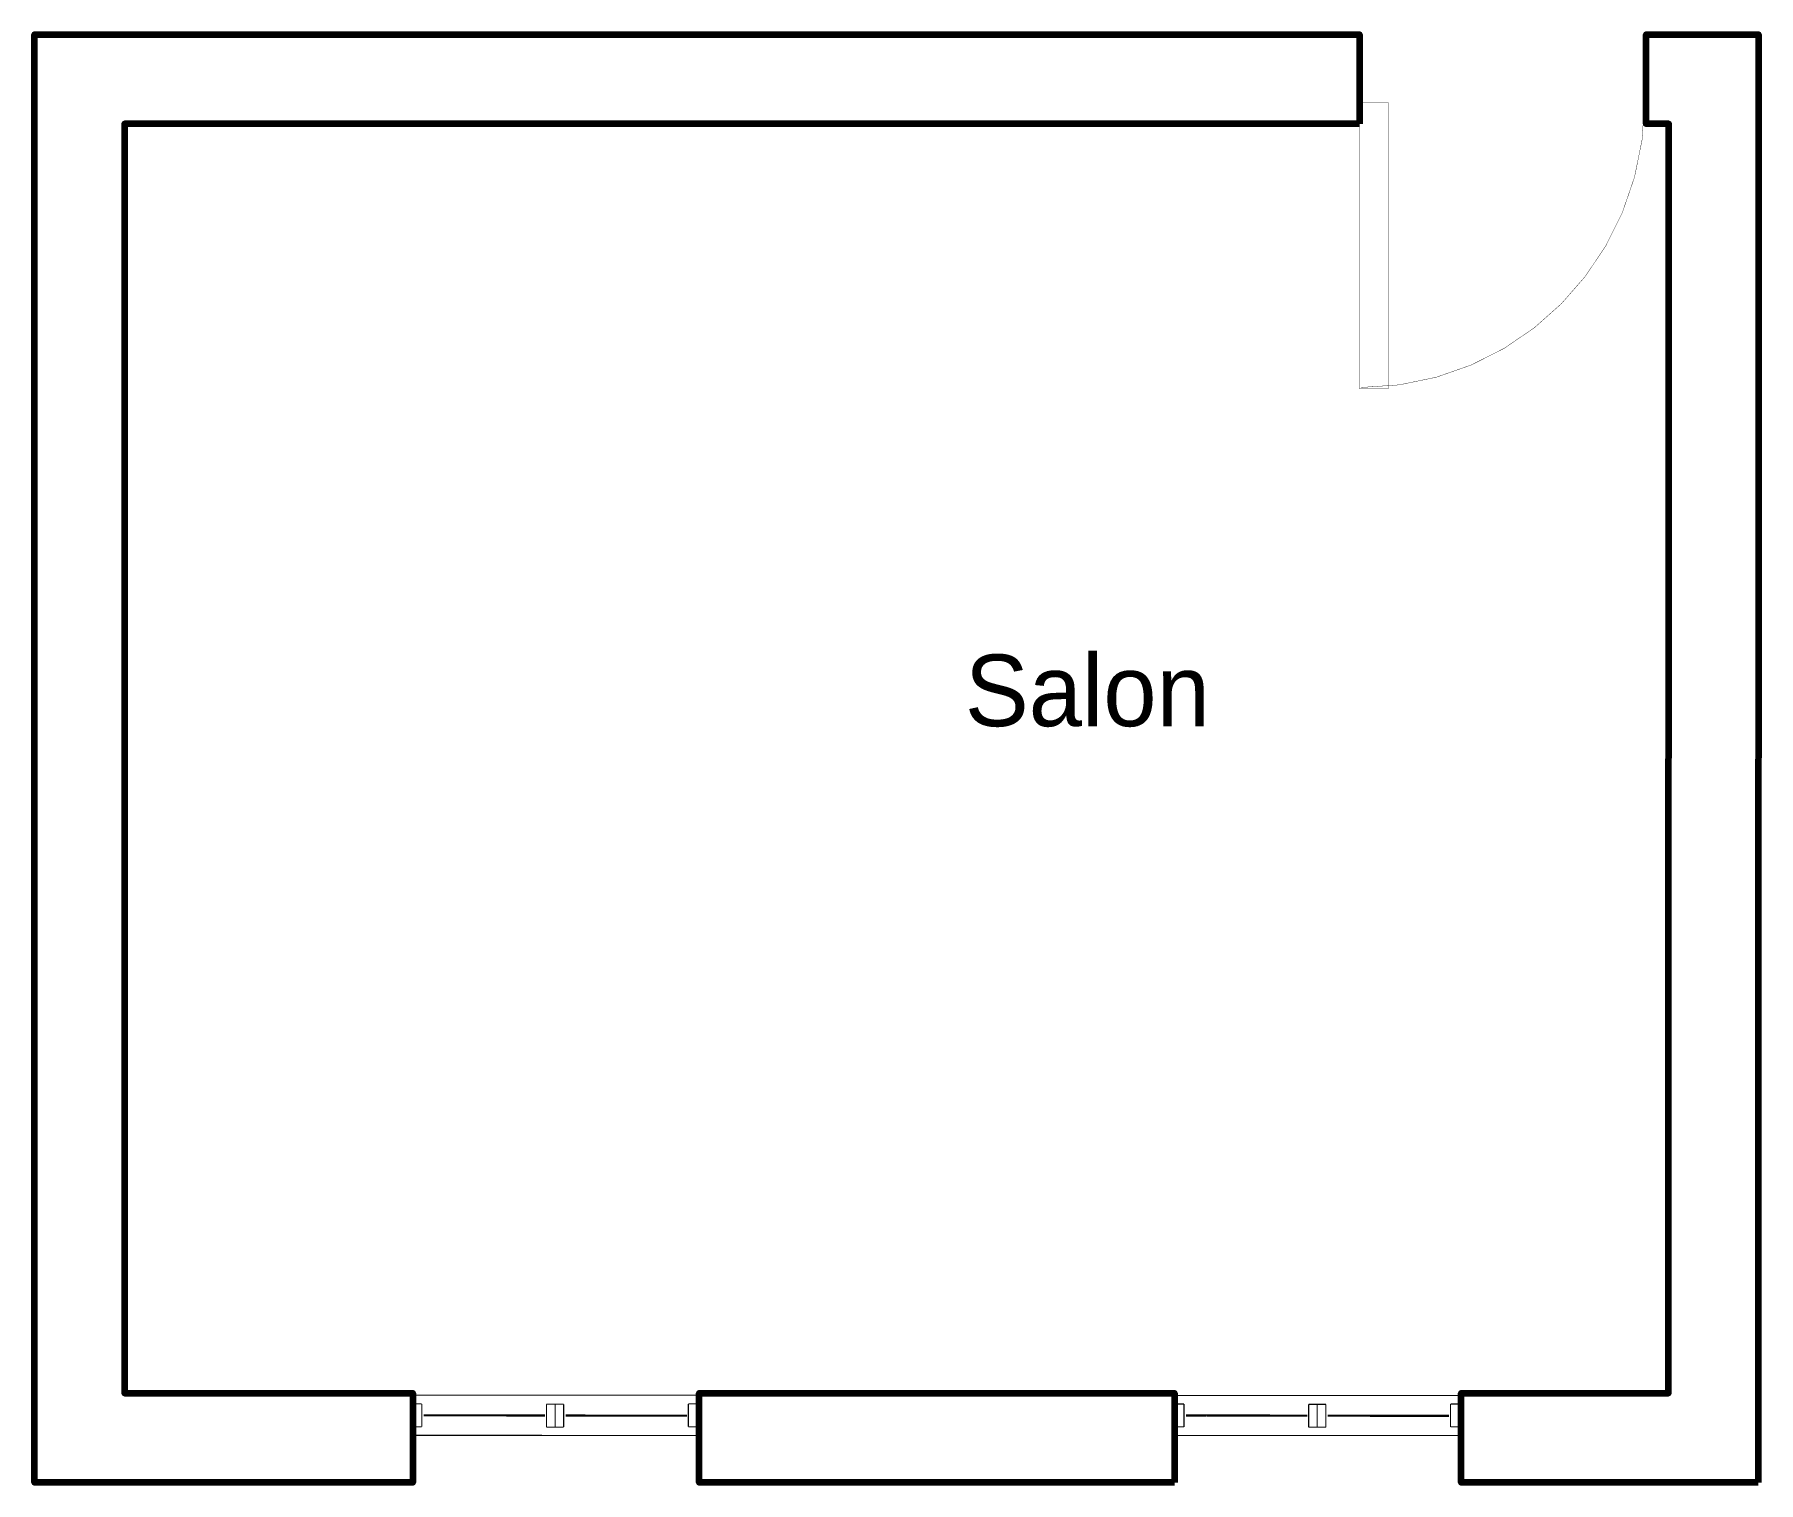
# Model space of a CAD drawing. Header units: metres. Extents: x -2.25 to 2.56, y -0.71 to 3.33.
import ezdxf
from ezdxf.enums import TextEntityAlignment as Align

# ---------------------------------------------------------------- set-up
doc = ezdxf.new("R2010")
doc.units = ezdxf.units.M
doc.header["$LTSCALE"] = 10
doc.layers.get('0').update_dxf_attribs({"linetype": 'CONTINUOUS', "lineweight": 100})
for name, color, linetype, lineweight in [('doors', 1, 'CONTINUOUS', 100), ('texts', 5, 'CONTINUOUS', 100), ('walls', 8, 'CONTINUOUS', 100), ('windows', 3, 'CONTINUOUS', 100)]:
    doc.layers.add(name, color=color, linetype=linetype, lineweight=lineweight)
doc.styles.get("Standard").update_dxf_attribs({"font": 'txt', "width": 0.75})

# ---------------------------------------------------------------- blocks, each defined once
blk = doc.blocks.new('W-0-0')
at = {"color": 0, "const_width": 1}
for points in [[(-400, 0), (-400, 0)], [(-400, 0), (-400, -66.7)], [(-393.3, 0), (-400, 0)], [(-400, 0), (-400, 0)], [(-400, 0), (-400, 0)], [(-386.7, 0), (-393.3, 0)], [(-380, 0), (-386.7, 0)], [(-373.3, 0), (-380, 0)], [(-366.7, 0), (-373.3, 0)], [(-360, 0), (-366.7, 0)], [(-353.3, 0), (-360, 0)], [(-346.7, 0), (-353.3, 0)], [(-340, 0), (-346.7, 0)], [(-333.3, 0), (-340, 0)], [(-326.7, 0), (-333.3, 0)], [(-320, 0), (-326.7, 0)], [(-320, -66.7), (-320, 0)], [(388.8, -104.6), (396, 4)], [(-400, -66.7), (-400, -133.3)], [(-320, -133.3), (-320, -66.7)], [(-400, -133.3), (-400, -200)], [(-320, -200), (-320, -133.3)], [(367.7, -208.7), (388.8, -104.6)], [(-400, -200), (-400, -266.7)], [(-320, -266.7), (-320, -200)], [(333.8, -307.4), (367.7, -208.7)], [(-400, -266.7), (-400, -333.3)], [(-320, -333.3), (-320, -266.7)], [(-400, -333.3), (-400, -400)], [(-320, -400), (-320, -333.3)], [(287.9, -399.8), (333.8, -307.4)], [(-400, -400), (-400, -466.7)], [(-320, -466.7), (-320, -400)], [(231, -484.9), (287.9, -399.8)], [(-400, -466.7), (-400, -533.3)], [(-320, -533.3), (-320, -466.7)], [(164, -561.7), (231, -484.9)], [(-400, -533.3), (-400, -600)], [(-320, -600), (-320, -533.3)], [(88, -629.3), (164, -561.7)], [(-400, -600), (-400, -666.7)], [(-320, -666.7), (-320, -600)], [(-400, -666.7), (-400, -733.3)], [(-320, -733.3), (-320, -666.7)], [(3.7, -686.8), (88, -629.3)], [(-87.7, -733.1), (3.7, -686.8)], [(-400, -733.3), (-400, -800)], [(-320, -800), (-320, -733.3)], [(-288.5, -788.7), (-185.5, -767.4)], [(-185.5, -767.4), (-87.7, -733.1)], [(-400, -800), (-393.3, -800)], [(-396, -796), (-288.5, -788.7)], [(-396, -796), (-396, -796)], [(-393.3, -800), (-386.7, -800)], [(-386.7, -800), (-380, -800)], [(-380, -800), (-373.3, -800)], [(-373.3, -800), (-366.7, -800)], [(-366.7, -800), (-360, -800)], [(-360, -800), (-353.3, -800)], [(-353.3, -800), (-346.7, -800)], [(-346.7, -800), (-340, -800)], [(-340, -800), (-333.3, -800)], [(-333.3, -800), (-326.7, -800)], [(-326.7, -800), (-320, -800)]]:
    blk.add_lwpolyline(points, dxfattribs=at)
blk = doc.blocks.new('W-0-1')
at = {"color": 0}
for points, const_width in [([(-328, 58), (-394, 58)], 3), ([(-394, 58), (-394, 48.7)], 3), ([(-394, 48.7), (-394, 39.3)], 3), ([(-262, 58), (-328, 58)], 3), ([(-196, 58), (-262, 58)], 3), ([(-130, 58), (-196, 58)], 3), ([(-64, 58), (-130, 58)], 3), ([(2, 58), (-64, 58)], 3), ([(68, 58), (2, 58)], 3), ([(134, 58), (68, 58)], 3), ([(200, 58), (134, 58)], 3), ([(266, 58), (200, 58)], 3), ([(332, 58), (266, 58)], 3), ([(398, 58), (332, 58)], 3), ([(398, 48.7), (398, 58)], 3), ([(398, 39.3), (398, 48.7)], 3), ([(-394, 39.3), (-394, 30)], 3), ([(-392, 34), (-394, 34)], 3), ([(-394, 34), (-394, 28.7)], 3), ([(-394, 30), (-394, 20.7)], 3), ([(-394, 28.7), (-394, 23.3)], 3), ([(-394, 23.3), (-394, 18)], 3), ([(-394, 20.7), (-394, 11.3)], 3), ([(-394, 18), (-394, 12.7)], 3), ([(-394, 12.7), (-394, 7.3)], 3), ([(-394, 11.3), (-394, 2)], 3), ([(-394, 7.3), (-394, 2)], 3), ([(-394, 2), (-394, -7.3)], 3), ([(-394, 2), (-394, -3.3)], 3), ([(-390, 34), (-392, 34)], 3), ([(-388, 34), (-390, 34)], 3), ([(-386, 34), (-388, 34)], 3), ([(-384, 34), (-386, 34)], 3), ([(-382, 34), (-384, 34)], 3), ([(-380, 34), (-382, 34)], 3), ([(-378, 34), (-380, 34)], 3), ([(-376, 34), (-378, 34)], 3), ([(-374, 34), (-376, 34)], 3), ([(-372, 34), (-374, 34)], 3), ([(-370, 34), (-372, 34)], 3), ([(-370, 28.7), (-370, 34)], 3), ([(-370, 23.3), (-370, 28.7)], 3), ([(-370, 18), (-370, 23.3)], 3), ([(-370, 12.7), (-370, 18)], 3), ([(-370, 7.3), (-370, 12.7)], 3), ([(-370, 2), (-370, 7.3)], 3), ([(-370, -3.3), (-370, 2)], 3), ([(-366, 3.1), (-366, 3.1)], 6), ([(-366, 3.1), (-337.8, 3.1)], 6), ([(-337.8, 3.1), (-309.6, 3)], 6), ([(-309.6, 3), (-281.3, 3)], 6), ([(-281.3, 3), (-253.1, 2.9)], 6), ([(-253.1, 2.9), (-224.9, 2.9)], 6), ([(-224.9, 2.9), (-196.7, 2.9)], 6), ([(-196.7, 2.9), (-168.4, 2.8)], 6), ([(-168.4, 2.8), (-140.2, 2.8)], 6), ([(-140.2, 2.8), (-112, 2.7)], 6), ([(-112, 2.7), (-83.8, 2.7)], 6), ([(-83.8, 2.7), (-55.5, 2.6)], 6), ([(-55.5, 2.6), (-27.3, 2.6)], 6), ([(-20, 34.9), (-22, 34.9)], 3), ([(-22, 34.9), (-22, 29.5)], 3), ([(-22, 29.5), (-22, 24.2)], 3), ([(-22, 24.2), (-22, 18.9)], 3), ([(-22, 18.9), (-22, 13.5)], 3), ([(-22, 13.5), (-22, 8.2)], 3), ([(-22, 8.2), (-22, 2.9)], 3), ([(-22, 2.9), (-22, -2.5)], 3), ([(-18, 34.9), (-20, 34.9)], 3), ([(-16, 34.9), (-18, 34.9)], 3), ([(-14, 34.9), (-16, 34.9)], 3), ([(-12, 34.9), (-14, 34.9)], 3), ([(-10, 34.9), (-12, 34.9)], 3), ([(-8, 34.9), (-10, 34.9)], 3), ([(-6, 34.9), (-8, 34.9)], 3), ([(-4, 34.9), (-6, 34.9)], 3), ([(-2, 34.9), (-4, 34.9)], 3), ([(0, 34.9), (-2, 34.9)], 3), ([(2, 34.9), (0, 34.9)], 3), ([(2, 29.5), (2, 34.9)], 3), ([(4, 34.9), (2, 34.9)], 3), ([(2, 34.9), (2, 29.5)], 3), ([(2, 24.2), (2, 29.5)], 3), ([(2, 29.5), (2, 24.2)], 3), ([(2, 18.9), (2, 24.2)], 3), ([(2, 24.2), (2, 18.9)], 3), ([(2, 13.5), (2, 18.9)], 3), ([(2, 18.9), (2, 13.5)], 3), ([(2, 8.2), (2, 13.5)], 3), ([(2, 13.5), (2, 8.2)], 3), ([(2, 2.9), (2, 8.2)], 3), ([(2, 8.2), (2, 2.9)], 3), ([(2, -2.5), (2, 2.9)], 3), ([(2, 2.9), (2, -2.5)], 3), ([(6, 34.9), (4, 34.9)], 3), ([(8, 34.9), (6, 34.9)], 3), ([(10, 34.9), (8, 34.9)], 3), ([(12, 34.9), (10, 34.9)], 3), ([(14, 34.9), (12, 34.9)], 3), ([(16, 34.9), (14, 34.9)], 3), ([(18, 34.9), (16, 34.9)], 3), ([(20, 34.9), (18, 34.9)], 3), ([(22, 34.9), (20, 34.9)], 3), ([(24, 34.9), (22, 34.9)], 3), ([(26, 34.9), (24, 34.9)], 3), ([(26, 29.5), (26, 34.9)], 3), ([(26, 24.2), (26, 29.5)], 3), ([(26, 18.9), (26, 24.2)], 3), ([(26, 13.5), (26, 18.9)], 3), ([(26, 8.2), (26, 13.5)], 3), ([(26, 2.9), (26, 8.2)], 3), ([(26, -2.5), (26, 2.9)], 3), ([(30, 2.5), (30, 2.5)], 6), ([(30, 2.5), (58.2, 2.5)], 6), ([(58.2, 2.5), (86.4, 2.4)], 6), ([(86.4, 2.4), (114.7, 2.4)], 6), ([(114.7, 2.4), (142.9, 2.3)], 6), ([(142.9, 2.3), (171.1, 2.3)], 6), ([(171.1, 2.3), (199.3, 2.3)], 6), ([(199.3, 2.3), (227.6, 2.2)], 6), ([(227.6, 2.2), (255.8, 2.2)], 6), ([(255.8, 2.2), (284, 2.1)], 6), ([(284, 2.1), (312.2, 2.1)], 6), ([(312.2, 2.1), (340.5, 2)], 6), ([(340.5, 2), (368.7, 2)], 6), ([(376, 34), (374, 34)], 3), ([(374, 34), (374, 28.7)], 3), ([(374, 28.7), (374, 23.3)], 3), ([(374, 23.3), (374, 18)], 3), ([(374, 18), (374, 12.7)], 3), ([(374, 12.7), (374, 7.3)], 3), ([(374, 7.3), (374, 2)], 3), ([(374, 2), (374, -3.3)], 3), ([(378, 34), (376, 34)], 3), ([(380, 34), (378, 34)], 3), ([(382, 34), (380, 34)], 3), ([(384, 34), (382, 34)], 3), ([(386, 34), (384, 34)], 3), ([(388, 34), (386, 34)], 3), ([(390, 34), (388, 34)], 3), ([(392, 34), (390, 34)], 3), ([(394, 34), (392, 34)], 3), ([(396, 34), (394, 34)], 3), ([(398, 34), (396, 34)], 3), ([(398, 30), (398, 39.3)], 3), ([(398, 28.7), (398, 34)], 3), ([(398, 20.7), (398, 30)], 3), ([(398, 23.3), (398, 28.7)], 3), ([(398, 18), (398, 23.3)], 3), ([(398, 11.3), (398, 20.7)], 3), ([(398, 12.7), (398, 18)], 3), ([(398, 7.3), (398, 12.7)], 3), ([(398, 2), (398, 11.3)], 3), ([(398, 2), (398, 7.3)], 3), ([(398, -7.3), (398, 2)], 3), ([(398, -3.3), (398, 2)], 3), ([(-394, -3.3), (-394, -8.7)], 3), ([(-394, -7.3), (-394, -16.7)], 3), ([(-394, -8.7), (-394, -14)], 3), ([(-394, -14), (-394, -19.3)], 3), ([(-394, -16.7), (-394, -26)], 3), ([(-394, -19.3), (-394, -24.7)], 3), ([(-394, -24.7), (-394, -30)], 3), ([(-394, -26), (-394, -35.3)], 3), ([(-394, -30), (-394, -30)], 3), ([(-394, -30), (-392, -30)], 3), ([(-394, -30), (-394, -30)], 3), ([(-394, -30), (-394, -30)], 3), ([(-394, -35.3), (-394, -44.7)], 3), ([(-394, -44.7), (-394, -54)], 3), ([(-392, -30), (-390, -30)], 3), ([(-390, -30), (-388, -30)], 3), ([(-388, -30), (-386, -30)], 3), ([(-386, -30), (-384, -30)], 3), ([(-384, -30), (-382, -30)], 3), ([(-382, -30), (-380, -30)], 3), ([(-380, -30), (-378, -30)], 3), ([(-378, -30), (-376, -30)], 3), ([(-376, -30), (-374, -30)], 3), ([(-374, -30), (-372, -30)], 3), ([(-372, -30), (-370, -30)], 3), ([(-370, -8.7), (-370, -3.3)], 3), ([(-370, -14), (-370, -8.7)], 3), ([(-370, -19.3), (-370, -14)], 3), ([(-370, -24.7), (-370, -19.3)], 3), ([(-370, -30), (-370, -24.7)], 3), ([(-22, -2.5), (-22, -7.8)], 3), ([(-22, -7.8), (-22, -13.1)], 3), ([(-22, -13.1), (-22, -18.5)], 3), ([(-22, -18.5), (-22, -23.8)], 3), ([(-22, -23.8), (-22, -29.1)], 3), ([(-22, -29.1), (-22, -29.1)], 3), ([(-22, -29.1), (-20, -29.1)], 3), ([(-22, -29.1), (-22, -29.1)], 3), ([(-22, -29.1), (-22, -29.1)], 3), ([(-20, -29.1), (-18, -29.1)], 3), ([(-18, -29.1), (-16, -29.1)], 3), ([(-16, -29.1), (-14, -29.1)], 3), ([(-14, -29.1), (-12, -29.1)], 3), ([(-12, -29.1), (-10, -29.1)], 3), ([(-10, -29.1), (-8, -29.1)], 3), ([(-8, -29.1), (-6, -29.1)], 3), ([(-6, -29.1), (-4, -29.1)], 3), ([(-4, -29.1), (-2, -29.1)], 3), ([(-2, -29.1), (0, -29.1)], 3), ([(0, -29.1), (2, -29.1)], 3), ([(2, -7.8), (2, -2.5)], 3), ([(2, -2.5), (2, -7.8)], 3), ([(2, -13.1), (2, -7.8)], 3), ([(2, -7.8), (2, -13.1)], 3), ([(2, -18.5), (2, -13.1)], 3), ([(2, -13.1), (2, -18.5)], 3), ([(2, -23.8), (2, -18.5)], 3), ([(2, -18.5), (2, -23.8)], 3), ([(2, -29.1), (2, -23.8)], 3), ([(2, -23.8), (2, -29.1)], 3), ([(2, -29.1), (2, -29.1)], 3), ([(2, -29.1), (4, -29.1)], 3), ([(2, -29.1), (2, -29.1)], 3), ([(2, -29.1), (2, -29.1)], 3), ([(4, -29.1), (6, -29.1)], 3), ([(6, -29.1), (8, -29.1)], 3), ([(8, -29.1), (10, -29.1)], 3), ([(10, -29.1), (12, -29.1)], 3), ([(12, -29.1), (14, -29.1)], 3), ([(14, -29.1), (16, -29.1)], 3), ([(16, -29.1), (18, -29.1)], 3), ([(18, -29.1), (20, -29.1)], 3), ([(20, -29.1), (22, -29.1)], 3), ([(22, -29.1), (24, -29.1)], 3), ([(24, -29.1), (26, -29.1)], 3), ([(26, -7.8), (26, -2.5)], 3), ([(26, -13.1), (26, -7.8)], 3), ([(26, -18.5), (26, -13.1)], 3), ([(26, -23.8), (26, -18.5)], 3), ([(26, -29.1), (26, -23.8)], 3), ([(374, -3.3), (374, -8.7)], 3), ([(374, -8.7), (374, -14)], 3), ([(374, -14), (374, -19.3)], 3), ([(374, -19.3), (374, -24.7)], 3), ([(374, -24.7), (374, -30)], 3), ([(374, -30), (374, -30)], 3), ([(374, -30), (376, -30)], 3), ([(374, -30), (374, -30)], 3), ([(374, -30), (374, -30)], 3), ([(376, -30), (378, -30)], 3), ([(378, -30), (380, -30)], 3), ([(380, -30), (382, -30)], 3), ([(382, -30), (384, -30)], 3), ([(384, -30), (386, -30)], 3), ([(386, -30), (388, -30)], 3), ([(388, -30), (390, -30)], 3), ([(390, -30), (392, -30)], 3), ([(392, -30), (394, -30)], 3), ([(394, -30), (396, -30)], 3), ([(396, -30), (398, -30)], 3), ([(398, -8.7), (398, -3.3)], 3), ([(398, -16.7), (398, -7.3)], 3), ([(398, -14), (398, -8.7)], 3), ([(398, -19.3), (398, -14)], 3), ([(398, -26), (398, -16.7)], 3), ([(398, -24.7), (398, -19.3)], 3), ([(398, -30), (398, -24.7)], 3), ([(398, -35.3), (398, -26)], 3), ([(398, -44.7), (398, -35.3)], 3), ([(398, -54), (398, -44.7)], 3), ([(-394, -54), (-394, -54)], 3), ([(-394, -54), (-328, -54)], 3), ([(-394, -54), (-394, -54)], 3), ([(-394, -54), (-394, -54)], 3), ([(-328, -54), (-262, -54)], 3), ([(-262, -54), (-196, -54)], 3), ([(-196, -54), (-130, -54)], 3), ([(-130, -54), (-64, -54)], 3), ([(-64, -54), (2, -54)], 3), ([(2, -54), (68, -54)], 3), ([(68, -54), (134, -54)], 3), ([(134, -54), (200, -54)], 3), ([(200, -54), (266, -54)], 3), ([(266, -54), (332, -54)], 3), ([(332, -54), (398, -54)], 3)]:
    blk.add_lwpolyline(points, dxfattribs=dict(at, const_width=const_width))
blk = doc.blocks.new('W-0-2')
at = {"color": 0}
for points, const_width in [([(-328, 58), (-394, 58)], 3), ([(-394, 58), (-394, 48.7)], 3), ([(-394, 48.7), (-394, 39.3)], 3), ([(-262, 58), (-328, 58)], 3), ([(-196, 58), (-262, 58)], 3), ([(-130, 58), (-196, 58)], 3), ([(-64, 58), (-130, 58)], 3), ([(2, 58), (-64, 58)], 3), ([(68, 58), (2, 58)], 3), ([(134, 58), (68, 58)], 3), ([(200, 58), (134, 58)], 3), ([(266, 58), (200, 58)], 3), ([(332, 58), (266, 58)], 3), ([(398, 58), (332, 58)], 3), ([(398, 48.7), (398, 58)], 3), ([(398, 39.3), (398, 48.7)], 3), ([(-394, 39.3), (-394, 30)], 3), ([(-392, 34), (-394, 34)], 3), ([(-394, 34), (-394, 28.7)], 3), ([(-394, 30), (-394, 20.7)], 3), ([(-394, 28.7), (-394, 23.3)], 3), ([(-394, 23.3), (-394, 18)], 3), ([(-394, 20.7), (-394, 11.3)], 3), ([(-394, 18), (-394, 12.7)], 3), ([(-394, 12.7), (-394, 7.3)], 3), ([(-394, 11.3), (-394, 2)], 3), ([(-394, 7.3), (-394, 2)], 3), ([(-394, 2), (-394, -7.3)], 3), ([(-394, 2), (-394, -3.3)], 3), ([(-390, 34), (-392, 34)], 3), ([(-388, 34), (-390, 34)], 3), ([(-386, 34), (-388, 34)], 3), ([(-384, 34), (-386, 34)], 3), ([(-382, 34), (-384, 34)], 3), ([(-380, 34), (-382, 34)], 3), ([(-378, 34), (-380, 34)], 3), ([(-376, 34), (-378, 34)], 3), ([(-374, 34), (-376, 34)], 3), ([(-372, 34), (-374, 34)], 3), ([(-370, 34), (-372, 34)], 3), ([(-370, 28.7), (-370, 34)], 3), ([(-370, 23.3), (-370, 28.7)], 3), ([(-370, 18), (-370, 23.3)], 3), ([(-370, 12.7), (-370, 18)], 3), ([(-370, 7.3), (-370, 12.7)], 3), ([(-370, 2), (-370, 7.3)], 3), ([(-370, -3.3), (-370, 2)], 3), ([(-366, 3.1), (-366, 3.1)], 6), ([(-366, 3.1), (-337.8, 3.1)], 6), ([(-337.8, 3.1), (-309.6, 3)], 6), ([(-309.6, 3), (-281.3, 3)], 6), ([(-281.3, 3), (-253.1, 2.9)], 6), ([(-253.1, 2.9), (-224.9, 2.9)], 6), ([(-224.9, 2.9), (-196.7, 2.9)], 6), ([(-196.7, 2.9), (-168.4, 2.8)], 6), ([(-168.4, 2.8), (-140.2, 2.8)], 6), ([(-140.2, 2.8), (-112, 2.7)], 6), ([(-112, 2.7), (-83.8, 2.7)], 6), ([(-83.8, 2.7), (-55.5, 2.6)], 6), ([(-55.5, 2.6), (-27.3, 2.6)], 6), ([(-20, 34.9), (-22, 34.9)], 3), ([(-22, 34.9), (-22, 29.5)], 3), ([(-22, 29.5), (-22, 24.2)], 3), ([(-22, 24.2), (-22, 18.9)], 3), ([(-22, 18.9), (-22, 13.5)], 3), ([(-22, 13.5), (-22, 8.2)], 3), ([(-22, 8.2), (-22, 2.9)], 3), ([(-22, 2.9), (-22, -2.5)], 3), ([(-18, 34.9), (-20, 34.9)], 3), ([(-16, 34.9), (-18, 34.9)], 3), ([(-14, 34.9), (-16, 34.9)], 3), ([(-12, 34.9), (-14, 34.9)], 3), ([(-10, 34.9), (-12, 34.9)], 3), ([(-8, 34.9), (-10, 34.9)], 3), ([(-6, 34.9), (-8, 34.9)], 3), ([(-4, 34.9), (-6, 34.9)], 3), ([(-2, 34.9), (-4, 34.9)], 3), ([(0, 34.9), (-2, 34.9)], 3), ([(2, 34.9), (0, 34.9)], 3), ([(2, 29.5), (2, 34.9)], 3), ([(4, 34.9), (2, 34.9)], 3), ([(2, 34.9), (2, 29.5)], 3), ([(2, 24.2), (2, 29.5)], 3), ([(2, 29.5), (2, 24.2)], 3), ([(2, 18.9), (2, 24.2)], 3), ([(2, 24.2), (2, 18.9)], 3), ([(2, 13.5), (2, 18.9)], 3), ([(2, 18.9), (2, 13.5)], 3), ([(2, 8.2), (2, 13.5)], 3), ([(2, 13.5), (2, 8.2)], 3), ([(2, 2.9), (2, 8.2)], 3), ([(2, 8.2), (2, 2.9)], 3), ([(2, -2.5), (2, 2.9)], 3), ([(2, 2.9), (2, -2.5)], 3), ([(6, 34.9), (4, 34.9)], 3), ([(8, 34.9), (6, 34.9)], 3), ([(10, 34.9), (8, 34.9)], 3), ([(12, 34.9), (10, 34.9)], 3), ([(14, 34.9), (12, 34.9)], 3), ([(16, 34.9), (14, 34.9)], 3), ([(18, 34.9), (16, 34.9)], 3), ([(20, 34.9), (18, 34.9)], 3), ([(22, 34.9), (20, 34.9)], 3), ([(24, 34.9), (22, 34.9)], 3), ([(26, 34.9), (24, 34.9)], 3), ([(26, 29.5), (26, 34.9)], 3), ([(26, 24.2), (26, 29.5)], 3), ([(26, 18.9), (26, 24.2)], 3), ([(26, 13.5), (26, 18.9)], 3), ([(26, 8.2), (26, 13.5)], 3), ([(26, 2.9), (26, 8.2)], 3), ([(26, -2.5), (26, 2.9)], 3), ([(30, 2.5), (30, 2.5)], 6), ([(30, 2.5), (58.2, 2.5)], 6), ([(58.2, 2.5), (86.4, 2.4)], 6), ([(86.4, 2.4), (114.7, 2.4)], 6), ([(114.7, 2.4), (142.9, 2.3)], 6), ([(142.9, 2.3), (171.1, 2.3)], 6), ([(171.1, 2.3), (199.3, 2.3)], 6), ([(199.3, 2.3), (227.6, 2.2)], 6), ([(227.6, 2.2), (255.8, 2.2)], 6), ([(255.8, 2.2), (284, 2.1)], 6), ([(284, 2.1), (312.2, 2.1)], 6), ([(312.2, 2.1), (340.5, 2)], 6), ([(340.5, 2), (368.7, 2)], 6), ([(376, 34), (374, 34)], 3), ([(374, 34), (374, 28.7)], 3), ([(374, 28.7), (374, 23.3)], 3), ([(374, 23.3), (374, 18)], 3), ([(374, 18), (374, 12.7)], 3), ([(374, 12.7), (374, 7.3)], 3), ([(374, 7.3), (374, 2)], 3), ([(374, 2), (374, -3.3)], 3), ([(378, 34), (376, 34)], 3), ([(380, 34), (378, 34)], 3), ([(382, 34), (380, 34)], 3), ([(384, 34), (382, 34)], 3), ([(386, 34), (384, 34)], 3), ([(388, 34), (386, 34)], 3), ([(390, 34), (388, 34)], 3), ([(392, 34), (390, 34)], 3), ([(394, 34), (392, 34)], 3), ([(396, 34), (394, 34)], 3), ([(398, 34), (396, 34)], 3), ([(398, 30), (398, 39.3)], 3), ([(398, 28.7), (398, 34)], 3), ([(398, 20.7), (398, 30)], 3), ([(398, 23.3), (398, 28.7)], 3), ([(398, 18), (398, 23.3)], 3), ([(398, 11.3), (398, 20.7)], 3), ([(398, 12.7), (398, 18)], 3), ([(398, 7.3), (398, 12.7)], 3), ([(398, 2), (398, 11.3)], 3), ([(398, 2), (398, 7.3)], 3), ([(398, -7.3), (398, 2)], 3), ([(398, -3.3), (398, 2)], 3), ([(-394, -3.3), (-394, -8.7)], 3), ([(-394, -7.3), (-394, -16.7)], 3), ([(-394, -8.7), (-394, -14)], 3), ([(-394, -14), (-394, -19.3)], 3), ([(-394, -16.7), (-394, -26)], 3), ([(-394, -19.3), (-394, -24.7)], 3), ([(-394, -24.7), (-394, -30)], 3), ([(-394, -26), (-394, -35.3)], 3), ([(-394, -30), (-394, -30)], 3), ([(-394, -30), (-392, -30)], 3), ([(-394, -30), (-394, -30)], 3), ([(-394, -30), (-394, -30)], 3), ([(-394, -35.3), (-394, -44.7)], 3), ([(-394, -44.7), (-394, -54)], 3), ([(-392, -30), (-390, -30)], 3), ([(-390, -30), (-388, -30)], 3), ([(-388, -30), (-386, -30)], 3), ([(-386, -30), (-384, -30)], 3), ([(-384, -30), (-382, -30)], 3), ([(-382, -30), (-380, -30)], 3), ([(-380, -30), (-378, -30)], 3), ([(-378, -30), (-376, -30)], 3), ([(-376, -30), (-374, -30)], 3), ([(-374, -30), (-372, -30)], 3), ([(-372, -30), (-370, -30)], 3), ([(-370, -8.7), (-370, -3.3)], 3), ([(-370, -14), (-370, -8.7)], 3), ([(-370, -19.3), (-370, -14)], 3), ([(-370, -24.7), (-370, -19.3)], 3), ([(-370, -30), (-370, -24.7)], 3), ([(-22, -2.5), (-22, -7.8)], 3), ([(-22, -7.8), (-22, -13.1)], 3), ([(-22, -13.1), (-22, -18.5)], 3), ([(-22, -18.5), (-22, -23.8)], 3), ([(-22, -23.8), (-22, -29.1)], 3), ([(-22, -29.1), (-22, -29.1)], 3), ([(-22, -29.1), (-20, -29.1)], 3), ([(-22, -29.1), (-22, -29.1)], 3), ([(-22, -29.1), (-22, -29.1)], 3), ([(-20, -29.1), (-18, -29.1)], 3), ([(-18, -29.1), (-16, -29.1)], 3), ([(-16, -29.1), (-14, -29.1)], 3), ([(-14, -29.1), (-12, -29.1)], 3), ([(-12, -29.1), (-10, -29.1)], 3), ([(-10, -29.1), (-8, -29.1)], 3), ([(-8, -29.1), (-6, -29.1)], 3), ([(-6, -29.1), (-4, -29.1)], 3), ([(-4, -29.1), (-2, -29.1)], 3), ([(-2, -29.1), (0, -29.1)], 3), ([(0, -29.1), (2, -29.1)], 3), ([(2, -7.8), (2, -2.5)], 3), ([(2, -2.5), (2, -7.8)], 3), ([(2, -13.1), (2, -7.8)], 3), ([(2, -7.8), (2, -13.1)], 3), ([(2, -18.5), (2, -13.1)], 3), ([(2, -13.1), (2, -18.5)], 3), ([(2, -23.8), (2, -18.5)], 3), ([(2, -18.5), (2, -23.8)], 3), ([(2, -29.1), (2, -23.8)], 3), ([(2, -23.8), (2, -29.1)], 3), ([(2, -29.1), (2, -29.1)], 3), ([(2, -29.1), (4, -29.1)], 3), ([(2, -29.1), (2, -29.1)], 3), ([(2, -29.1), (2, -29.1)], 3), ([(4, -29.1), (6, -29.1)], 3), ([(6, -29.1), (8, -29.1)], 3), ([(8, -29.1), (10, -29.1)], 3), ([(10, -29.1), (12, -29.1)], 3), ([(12, -29.1), (14, -29.1)], 3), ([(14, -29.1), (16, -29.1)], 3), ([(16, -29.1), (18, -29.1)], 3), ([(18, -29.1), (20, -29.1)], 3), ([(20, -29.1), (22, -29.1)], 3), ([(22, -29.1), (24, -29.1)], 3), ([(24, -29.1), (26, -29.1)], 3), ([(26, -7.8), (26, -2.5)], 3), ([(26, -13.1), (26, -7.8)], 3), ([(26, -18.5), (26, -13.1)], 3), ([(26, -23.8), (26, -18.5)], 3), ([(26, -29.1), (26, -23.8)], 3), ([(374, -3.3), (374, -8.7)], 3), ([(374, -8.7), (374, -14)], 3), ([(374, -14), (374, -19.3)], 3), ([(374, -19.3), (374, -24.7)], 3), ([(374, -24.7), (374, -30)], 3), ([(374, -30), (374, -30)], 3), ([(374, -30), (376, -30)], 3), ([(374, -30), (374, -30)], 3), ([(374, -30), (374, -30)], 3), ([(376, -30), (378, -30)], 3), ([(378, -30), (380, -30)], 3), ([(380, -30), (382, -30)], 3), ([(382, -30), (384, -30)], 3), ([(384, -30), (386, -30)], 3), ([(386, -30), (388, -30)], 3), ([(388, -30), (390, -30)], 3), ([(390, -30), (392, -30)], 3), ([(392, -30), (394, -30)], 3), ([(394, -30), (396, -30)], 3), ([(396, -30), (398, -30)], 3), ([(398, -8.7), (398, -3.3)], 3), ([(398, -16.7), (398, -7.3)], 3), ([(398, -14), (398, -8.7)], 3), ([(398, -19.3), (398, -14)], 3), ([(398, -26), (398, -16.7)], 3), ([(398, -24.7), (398, -19.3)], 3), ([(398, -30), (398, -24.7)], 3), ([(398, -35.3), (398, -26)], 3), ([(398, -44.7), (398, -35.3)], 3), ([(398, -54), (398, -44.7)], 3), ([(-394, -54), (-394, -54)], 3), ([(-394, -54), (-328, -54)], 3), ([(-394, -54), (-394, -54)], 3), ([(-394, -54), (-394, -54)], 3), ([(-328, -54), (-262, -54)], 3), ([(-262, -54), (-196, -54)], 3), ([(-196, -54), (-130, -54)], 3), ([(-130, -54), (-64, -54)], 3), ([(-64, -54), (2, -54)], 3), ([(2, -54), (68, -54)], 3), ([(68, -54), (134, -54)], 3), ([(134, -54), (200, -54)], 3), ([(200, -54), (266, -54)], 3), ([(266, -54), (332, -54)], 3), ([(332, -54), (398, -54)], 3)]:
    blk.add_lwpolyline(points, dxfattribs=dict(at, const_width=const_width))

msp = doc.modelspace()

# ---------------------------------------------------------------- linework, layer by layer
at = {"layer": 'walls'}
for points in [[(1.447, 3.08), (-2.001, 3.08), (-2.001, -0.464), (-1.196, -0.464), (-1.196, -0.714), (-2.252, -0.714), (-2.252, 3.33), (1.447, 3.33)], [(2.56, -0.714), (1.731, -0.714), (1.731, -0.464), (2.31, -0.464), (2.311, 3.08), (2.247, 3.08), (2.247, 3.33), (2.561, 3.33)], [(0.931, -0.714), (-0.396, -0.714), (-0.396, -0.464), (0.931, -0.464)]]:
    msp.add_lwpolyline(points, close=True, dxfattribs=at)

# ---------------------------------------------------------------- block references
at = {"layer": 'doors', "xscale": 0.001, "yscale": 0.001}
msp.add_blockref('W-0-0', (1.8471, 3.1402), dxfattribs=at)
at = {"layer": 'windows', "xscale": 0.001, "yscale": 0.001, "rotation": 179.99016990370802}
for name, p in [('W-0-2', (-0.7967, -0.5243)), ('W-0-1', (1.3312, -0.5247))]:
    msp.add_blockref(name, p, dxfattribs=at)

# ---------------------------------------------------------------- texts
at = {"layer": 'texts'}
msp.add_text('Salon', height=0.2, dxfattribs=at).set_placement((0.6873, 1.4982), align=Align.MIDDLE_CENTER)

doc.saveas('drawing.dxf')
